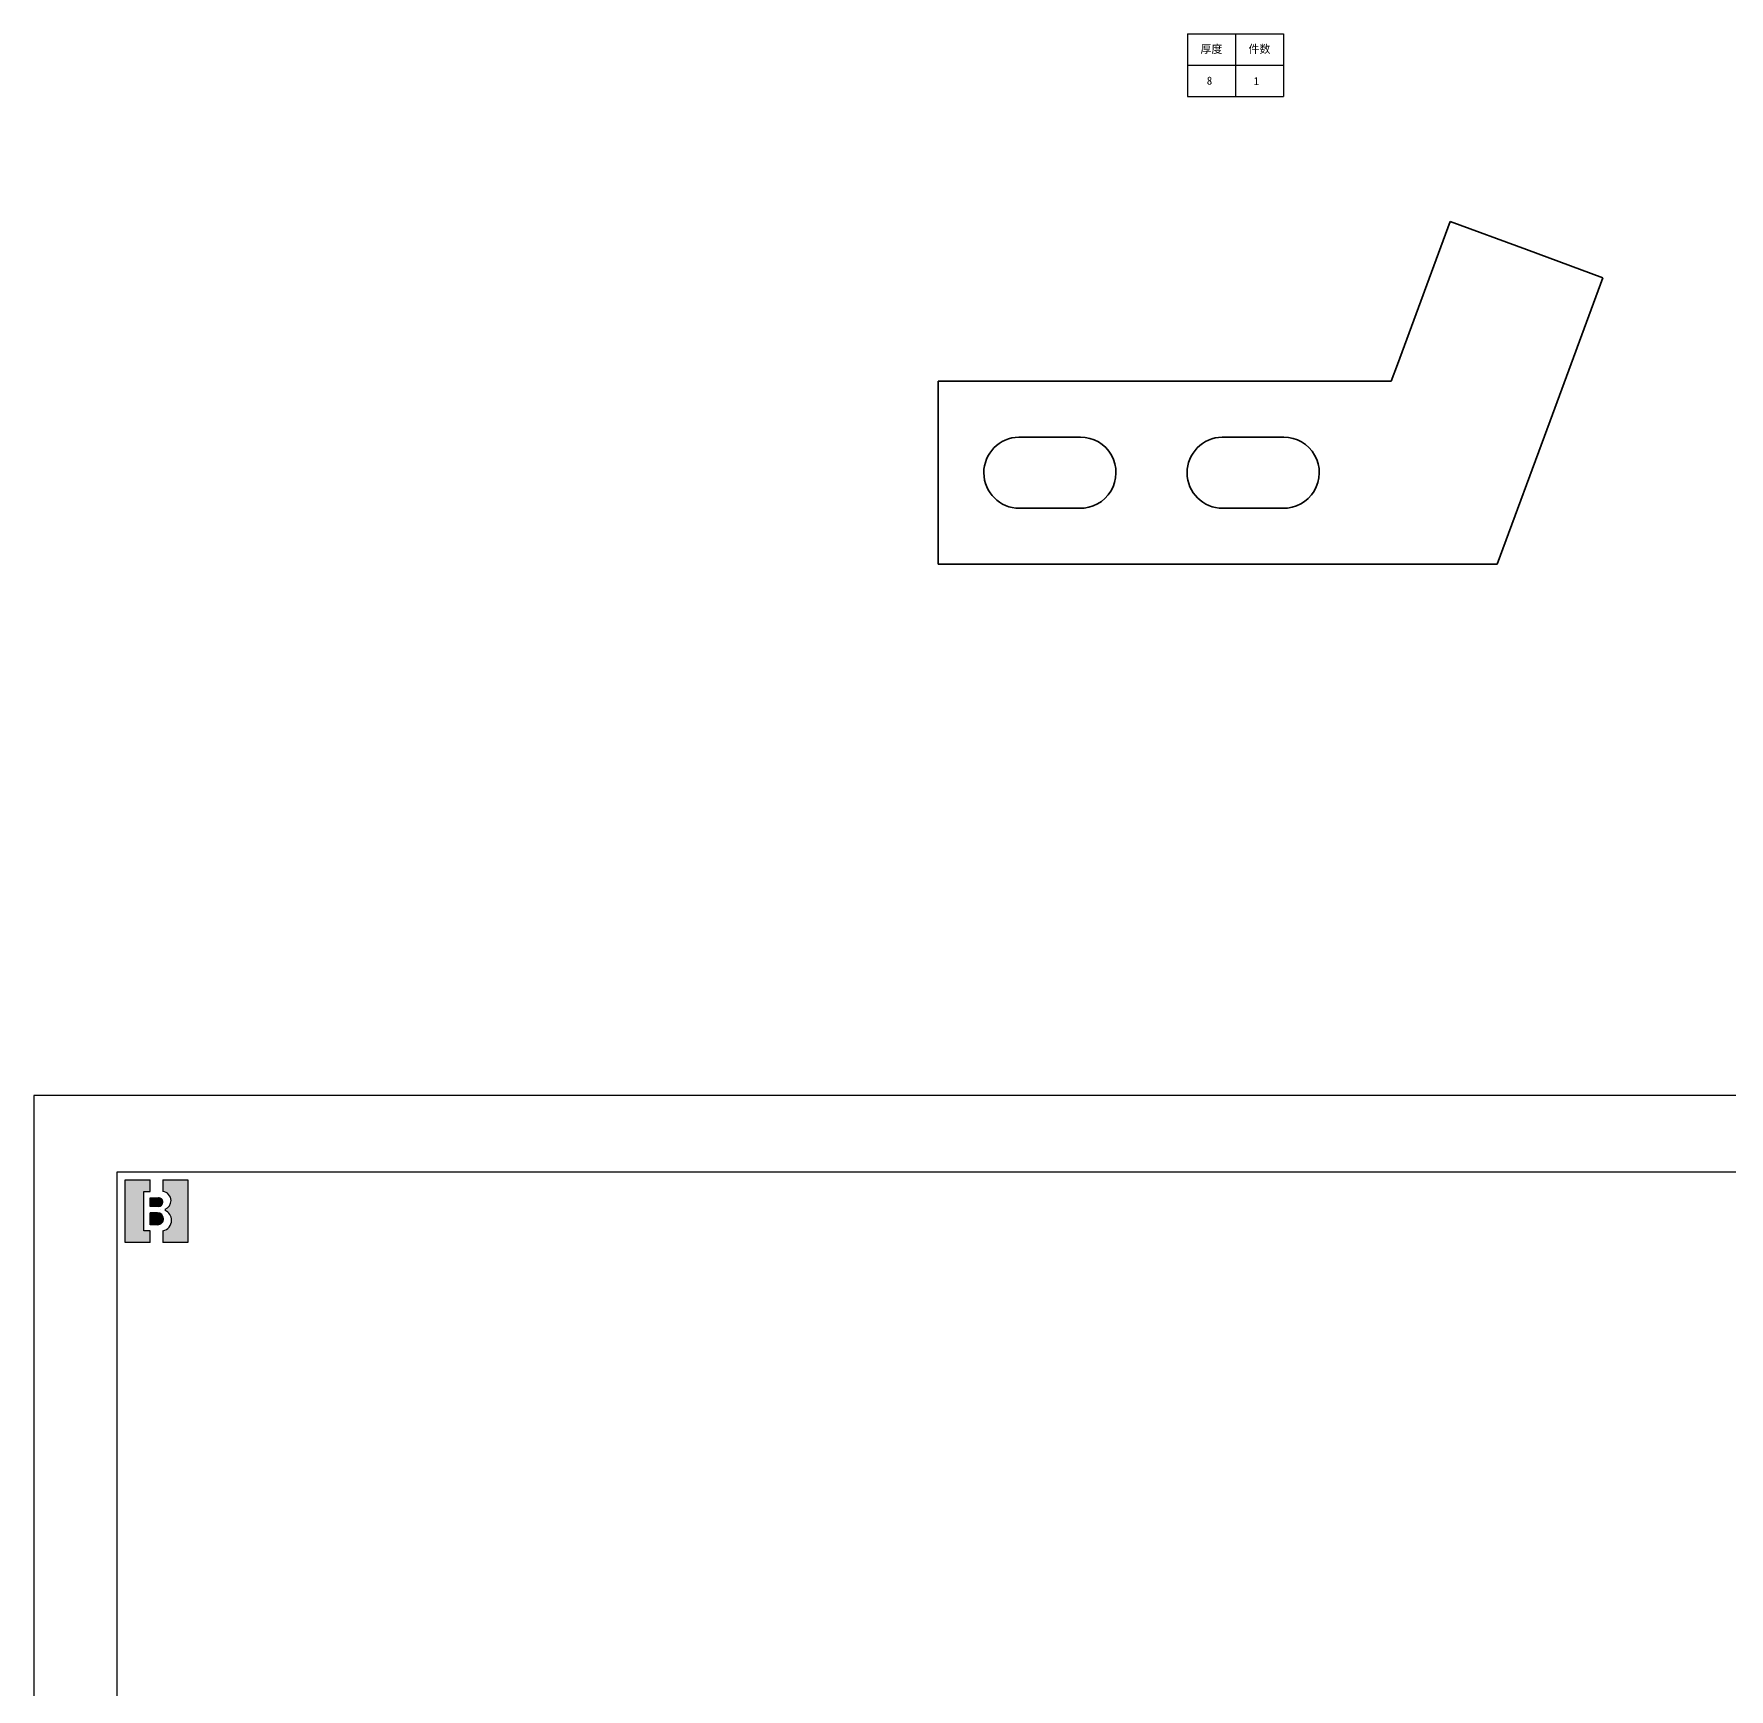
# Model space of a CAD drawing. Header units: inches. Extents: x 23 to 1845, y 4 to 536.
# Drawn here: x 1152.8 to 1319.6, y 181.2 to 344 of the extents above; entities that cross this region are included whole.
import ezdxf
from ezdxf.enums import TextEntityAlignment as Align

# ---------------------------------------------------------------- set-up
doc = ezdxf.new("R2010")
doc.units = ezdxf.units.IN
doc.header["$MEASUREMENT"] = 0
doc.layers.add('title_frame', color=7, linetype='Continuous')
doc.layers.add('标注线', color=3, linetype='Continuous', lineweight=25)
doc.styles.get("Standard").update_dxf_attribs({"font": 'txt', "bigfont": 'gbcbig.shx'})
doc.styles.add('宋体', font='')
doc.styles.get('宋体').set_extended_font_data('SimSun')

# ---------------------------------------------------------------- blocks, each defined once
blk = doc.blocks.new('B\\M+18B40\\M+196A7\\M+100CF\\M+100B0\\M+100B8')
blk.add_hatch(color=1).paths.add_polyline_path([(0.3999999986702711, 0.8149999997779807), (0.3999999986702711, 0.9999999997779806), (-1.3297288e-09, 0.9999999997779806), (-1.3297288e-09, -2.220193e-10), (0.3999999986702711, -2.220193e-10), (0.3999999986702711, 0.1849999997779807), (0.2999999986702711, 0.1849999997779807), (0.2999999986702711, 0.8149999997779807)])
h = blk.add_hatch(color=1)
edge = h.paths.add_edge_path()
edge.add_line((0.5999999986702714, 0.9999999997779806), (0.5999999986702718, 0.8142220507965398))
edge.add_arc((0.5849999986702712, 0.6699999997779816), 0.1449999999999991, -5.115907697472721e-13, 84.06222754839428, ccw=False)
edge.add_arc((0.5849999986702707, 0.6699999997779802), 0.1449999999999993, -69.82872865353448, 1.1368683772161603e-13, ccw=False)
edge.add_line((0.6349999986702715, 0.5338934238898192), (0.6349999986702711, 0.5120827805020305))
edge.add_arc((0.5699999986702688, 0.3549999997779789), 0.1700000000000021, 3.979039320256561e-13, 67.5204943905955, ccw=False)
edge.add_arc((0.5699999986702724, 0.3549999997779802), 0.1699999999999993, -79.83575137827683, 0, ccw=False)
edge.add_line((0.5999999986702714, 0.1876679944711657), (0.5999999986702714, -2.220192918400699e-10))
edge.add_line((0.5999999986702714, -2.220193e-10), (0.9999999986702712, -2.220193e-10))
edge.add_line((0.9999999986702712, -2.220193e-10), (0.9999999986702712, 0.9999999997779806))
edge.add_line((0.9999999986702712, 0.9999999997779806), (0.5999999986702714, 0.9999999997779806))
h = blk.add_hatch(color=1)
edge = h.paths.add_edge_path()
edge.add_arc((0.5299999986702706, 0.6449999997779808), 0.07, 359.9999999999989, 450)
edge.add_line((0.5299999986702706, 0.7149999997779806), (0.3999999986702711, 0.7149999997779806))
edge.add_line((0.3999999986702711, 0.7149999997779806), (0.3999999986702711, 0.5749999997779809))
edge.add_line((0.3999999986702711, 0.5749999997779809), (0.5299999986702701, 0.5749999997779809))
edge.add_arc((0.5299999986702701, 0.6449999997779808), 0.07, 270, 359.9999999999999)
h = blk.add_hatch(color=1)
edge = h.paths.add_edge_path()
edge.add_arc((0.5149999986702705, 0.3799999997779802), 0.095, 1.018e-13, 90)
edge.add_line((0.5149999986702705, 0.4749999997779804), (0.3999999986702711, 0.4749999997779808))
edge.add_line((0.3999999986702711, 0.4749999997779808), (0.3999999986702711, 0.2849999997779809))
edge.add_line((0.3999999986702711, 0.2849999997779809), (0.5149999986702718, 0.2849999997779809))
edge.add_arc((0.5149999986702718, 0.379999999777981), 0.095, 270, 360.0000000000003)
at = {"color": 1}
for p, q in [((-1.3297288e-09, -2.220193e-10), (-1.3297288e-09, 0.9999999997779806)), ((-1.3297288e-09, 0.9999999997779806), (0.3999999986702711, 0.9999999997779806)), ((0.2999999986702711, 0.8149999997779807), (0.3999999986702711, 0.8149999997779807)), ((0.2999999986702711, 0.1849999997779807), (0.2999999986702711, 0.8149999997779807)), ((0.3999999986702711, 0.8149999997779807), (0.3999999986702711, 0.9999999997779806)), ((0.5999999986702714, 0.9999999997779806), (0.5999999986702718, 0.8142220507965398)), ((0.5999999986702714, 0.9999999997779806), (0.9999999986702712, 0.9999999997779806)), ((0.9999999986702712, 0.9999999997779806), (0.9999999986702712, -2.220193e-10)), ((0.3999999986702711, 0.7149999997779806), (0.5299999986702706, 0.7149999997779806)), ((0.3999999986702711, 0.5749999997779809), (0.3999999986702711, 0.7149999997779806)), ((0.5299999986702701, 0.5749999997779809), (0.3999999986702711, 0.5749999997779809)), ((0.5999999986702705, 0.6449999997779794), (0.59999999867027, 0.6449999997779803)), ((0.7299999986702704, 0.6699999997779807), (0.7299999986702704, 0.6699999997779802)), ((0.5149999986702705, 0.4749999997779804), (0.3999999986702711, 0.4749999997779808)), ((0.3999999986702711, 0.2849999997779809), (0.3999999986702711, 0.4749999997779808)), ((0.5149999986702718, 0.2849999997779809), (0.3999999986702711, 0.2849999997779809)), ((0.5699999986702711, 0.5249999997779802), (0.5699999986702716, 0.5249999997779807)), ((0.6099999986702707, 0.3799999997779806), (0.609999998670272, 0.3799999997779815)), ((0.6349999986702715, 0.5338934238898192), (0.6349999986702711, 0.5120827805020305)), ((0.739999998670271, 0.3549999997779802), (0.739999998670271, 0.3549999997779802)), ((0.3999999986702711, 0.1849999997779807), (0.2999999986702711, 0.1849999997779807)), ((0.3999999986702711, -2.220193e-10), (0.3999999986702711, 0.1849999997779807)), ((0.5999999986702714, 0.1876679944711657), (0.5999999986702714, -2.220193e-10)), ((0.3999999986702711, -2.220193e-10), (-1.3297288e-09, -2.220193e-10)), ((0.9999999986702712, -2.220193e-10), (0.5999999986702714, -2.220193e-10))]:
    blk.add_line(p, q, dxfattribs=at)
for centre, radius, start, end in [((0.5849999986702712, 0.6699999997779816), 0.1449999999999991, 359.9999999999995, 84.06222754839432), ((0.5299999986702706, 0.6449999997779808), 0.07, 359.9999999999989, 90), ((0.5299999986702701, 0.6449999997779808), 0.07, 270, 359.9999999999999), ((0.5849999986702707, 0.6699999997779802), 0.1449999999999993, 290.1712713464655, 1.781e-13), ((0.5149999986702705, 0.3799999997779802), 0.095, 1.018e-13, 90), ((0.5149999986702718, 0.379999999777981), 0.095, 270, 2.799e-13), ((0.5699999986702724, 0.3549999997779802), 0.1699999999999993, 280.1642486217232, 0), ((0.5699999986702688, 0.3549999997779789), 0.1700000000000021, 4.58e-13, 67.52049439059552)]:
    blk.add_arc(centre, radius, start, end, dxfattribs=at)
blk.add_attdef('B機密ﾏｰｸ', (-0.0857467348302255, 1.074949466596297), '', height=0.2)
blk = doc.blocks.new('*T115')
at = {"layer": '标注线', "color": 0, "linetype": 'ByBlock', "lineweight": -2, "transparency": 16777216}
for p, q in [((0, 0), (120, 0)), ((0, 0), (0, -78)), ((60, 0), (60, -78)), ((120, 0), (120, -78)), ((0, -39), (120, -39)), ((0, -78), (120, -78))]:
    blk.add_line(p, q, dxfattribs=at)
at = {"layer": '标注线', "color": 0, "transparency": 16777216, "char_height": 10, "width": 57, "attachment_point": 5}
for s, insert in [('{\\fSimSun|b0|i0|c134|p2;厚度}', (30, -19.5)), ('{\\fSimSun|b0|i0|c134|p2;件数}', (90, -19.5))]:
    blk.add_mtext(s, dxfattribs=dict(at, insert=insert))
blk = doc.blocks.new('加工参数')
blk.add_blockref('*T115', (-60, 78))
at = {"layer": '标注线', "color": 0, "style": '宋体'}
for tag, p in [('6', (-32.40041996745276, 14.62563259992748)), ('1', (26.25190867600031, 14.02141627221135))]:
    blk.add_attdef(tag, text='', height=10, dxfattribs=at).set_placement(p, align=Align.CENTER)

msp = doc.modelspace()

# ---------------------------------------------------------------- linework, layer by layer
at = {"color": 7, "lineweight": 35}
for p, q in [((1286.924504363842, 311.4650713227384), (1292.117863738842, 325.5373369477384)), ((1292.113568773328, 325.5389485876946), (1299.623723113842, 322.7675005219571)), ((1299.623723113842, 322.7675005219571), (1307.130042318124, 319.9975121171644)), ((1307.129582488842, 319.9977251313321), (1301.936223113842, 305.9254595063321)), ((1286.317082488842, 309.8176103852384), (1286.924504363842, 311.4650713227384)), ((1241.729191863842, 291.8176103852384), (1241.729191863842, 309.8176103852384)), ((1241.729191863842, 309.8176103852384), (1286.317082488842, 309.8176103852384)), ((1301.936223113842, 305.9254595063321), (1296.729191863842, 291.8176103852384)), ((1249.678410613842, 304.3172441743009), (1255.729191863842, 304.3176103852384)), ((1269.678410613842, 304.3172441743009), (1275.729191863842, 304.3176103852384)), ((1255.625676238842, 297.3191362641446), (1249.729191863842, 297.3176103852384)), ((1275.625676238842, 297.3191362641446), (1269.729191863842, 297.3176103852384)), ((1296.729191863842, 291.8176103852384), (1241.729191863842, 291.8176103852384))]:
    msp.add_line(p, q, dxfattribs=at)
for centre, start, end in [((1249.729191863842, 300.8176103852384), 90.82237777084484, 270.0149146286907), ((1255.729191863842, 300.8176103852384), 268.3030506564608, 90.00341076902288), ((1269.729191863842, 300.8176103852384), 90.82237777084484, 270.0149146286907), ((1275.729191863842, 300.8176103852384), 268.3030506564608, 90.00341076902288)]:
    msp.add_arc(centre, 3.5, start, end, dxfattribs=at)
at = {"layer": 'title_frame', "color": 4}
msp.add_lwpolyline([(1486.328382827653, 239.5611110998907), (1152.772019191301, 239.5611110998907), (1152.772019191301, 3.689111099887668), (1486.328382827653, 3.689111099887668)], close=True, dxfattribs=at)
at = {"layer": 'title_frame'}
msp.add_lwpolyline([(1160.971946464013, 232.0461656453444), (1478.128455554926, 232.0461656453444), (1478.128455554926, 11.20405655443392), (1160.971946464013, 11.20405655443392)], close=True, dxfattribs=at)

# ---------------------------------------------------------------- block references
at = {"xscale": 0.07874015748031496, "yscale": 0.07874015748031496, "zscale": 0.07874015748031496}
msp.add_blockref('加工参数', (1270.980791410664, 337.8333768378159), dxfattribs=at).add_auto_attribs({'1': '1', '6': '8'})
at = {"layer": 'title_frame', "xscale": 6.177741818173672, "yscale": 6.177741818173672, "zscale": 6.177741818181818}
msp.add_blockref('B\\M+18B40\\M+196A7\\M+100CF\\M+100B0\\M+100B8', (1161.750244654066, 225.0901256467077), dxfattribs=at)

doc.saveas('drawing.dxf')
